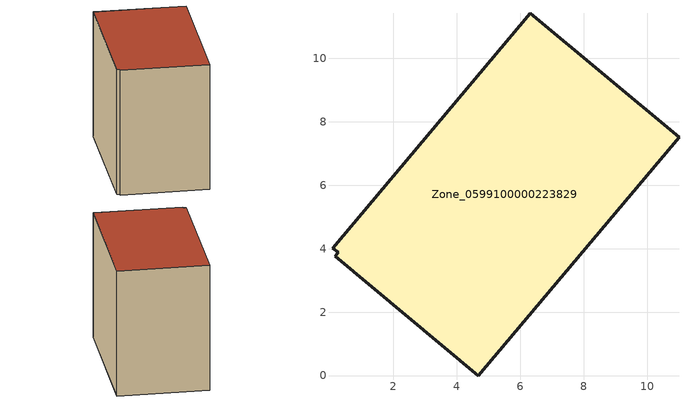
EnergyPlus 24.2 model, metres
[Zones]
Zone_0599100000223829
 floor ground (C_G): 4.68,0 0.18,3.77 0.26,3.88 0.08,4.01 6.32,11.41 11.01,7.51 z0
 wall outside (C_F): 4.68,0 11.01,7.51 6.32,11.41 0.08,4.01 0.26,3.88 0.18,3.77 4.68,0 z0:8.77
 roof outside (C_R): 0.18,3.77 4.68,0 11.01,7.51 6.32,11.41 0.08,4.01 0.26,3.88 z8.77
[BUILDING]
Pand.0599100000223829: North Axis=0; Terrain=City; Loads Convergence Tolerance Value=0.04; Temperature Convergence Tolerance Value=0.4; Solar Distribution=FullExterior; Maximum Number of Warmup Days=25; Minimum Number of Warmup Days=1
[Site:Location]
Rotterdam.The.Hague.AP_ZH_NLD Design_Conditions: Latitude=51.96; Longitude=4.45; Time Zone=1; Elevation=-4.5
[SITE:GROUNDTEMPERATURE:BUILDINGSURFACE]
18, 18, 18, 18, 18, 18, 18, 18, 18, 18, 18, 18
[MATERIAL] Thermal Absorptance=0.9; Solar Absorptance=0.7; Visible Absorptance=0.7
Name | Roughness | Thickness | Conductivity | Density | Specific Heat
G.TI.1946-1964 | MediumSmooth | 0.15 | 1 | 540 | 1210
F.TI.1946-1964 | Rough | 0.3 | 0.857143 | 1920 | 840
R.TI.1946-1964 | MediumRough | 0.2 | 0.277778 | 1500 | 1000
[CONSTRUCTION]
C_G: G.TI.1946-1964
C_F: F.TI.1946-1964
C_R: R.TI.1946-1964
[ZONE]
Zone_0599100000223829: Type=1; Multiplier=1; Ceiling Height=Autocalculate; Volume=Autocalculate; Floor Area=autocalculate; Part of Total Floor Area=Yes
[ZONEINFILTRATION:DESIGNFLOWRATE]
Infil_Zone_0599100000223829: Zone or ZoneList or Space or SpaceList=Zone_0599100000223829; Schedule=AlwaysOn; Design Flow Rate Calculation Method=Flow/Area; Flow Rate per Floor Area=0.003; Constant Term Coefficient=1; Temperature Term Coefficient=0; Velocity Term Coefficient=0; Velocity Squared Term Coefficient=0
[HVACTEMPLATE:ZONE:IDEALLOADSAIRSYSTEM]
Zone_0599100000223829: Maximum Heating Supply Air Temperature=50; Minimum Cooling Supply Air Temperature=13; Maximum Heating Supply Air Humidity Ratio=0.0156; Minimum Cooling Supply Air Humidity Ratio=0.0077; Heating Limit=NoLimit; Cooling Limit=NoLimit; Dehumidification Control Type=ConstantSensibleHeatRatio; Cooling Sensible Heat Ratio=0.7; Dehumidification Setpoint=60; Humidification Control Type=None; Humidification Setpoint=30; Outdoor Air Method=None; Outdoor Air Flow Rate per Person=0.00944; Outdoor Air Flow Rate per Zone Floor Area=0; Outdoor Air Flow Rate per Zone=0; Demand Controlled Ventilation Type=None; Outdoor Air Economizer Type=NoEconomizer; Heat Recovery Type=None; Sensible Heat Recovery Effectiveness=0.7; Latent Heat Recovery Effectiveness=0.65
[ZONECONTROL:THERMOSTAT]
ThermostatControl_Zone_0599100000223829: Zone or ZoneList=Zone_0599100000223829; Control Type Schedule=DualSetpointControlType; Control 1=Thermostat_Zone_0599100000223829; Temperature Difference Between Cutout And Setpoint=0
[THERMOSTATSETPOINT:DUALSETPOINT]
Thermostat_Zone_0599100000223829: Heating Setpoint Temperature Schedule=HeatingSetpoint_Zone_0599100000223829; Cooling Setpoint Temperature Schedule=CoolingSetpoint_Zone_0599100000223829
[SCHEDULE:COMPACT]
HeatingSetpoint_Zone_0599100000223829: Through: 12/31, For: AllDays, Until: 24:00, 21
CoolingSetpoint_Zone_0599100000223829: Through: 12/31, For: AllDays, Until: 24:00, 24
DualSetpointControlType: Through: 12/31, For: AllDays, Until: 24:00, 4
AlwaysOn: Through: 12/31, For: AllDays, Until: 24:00, 1
